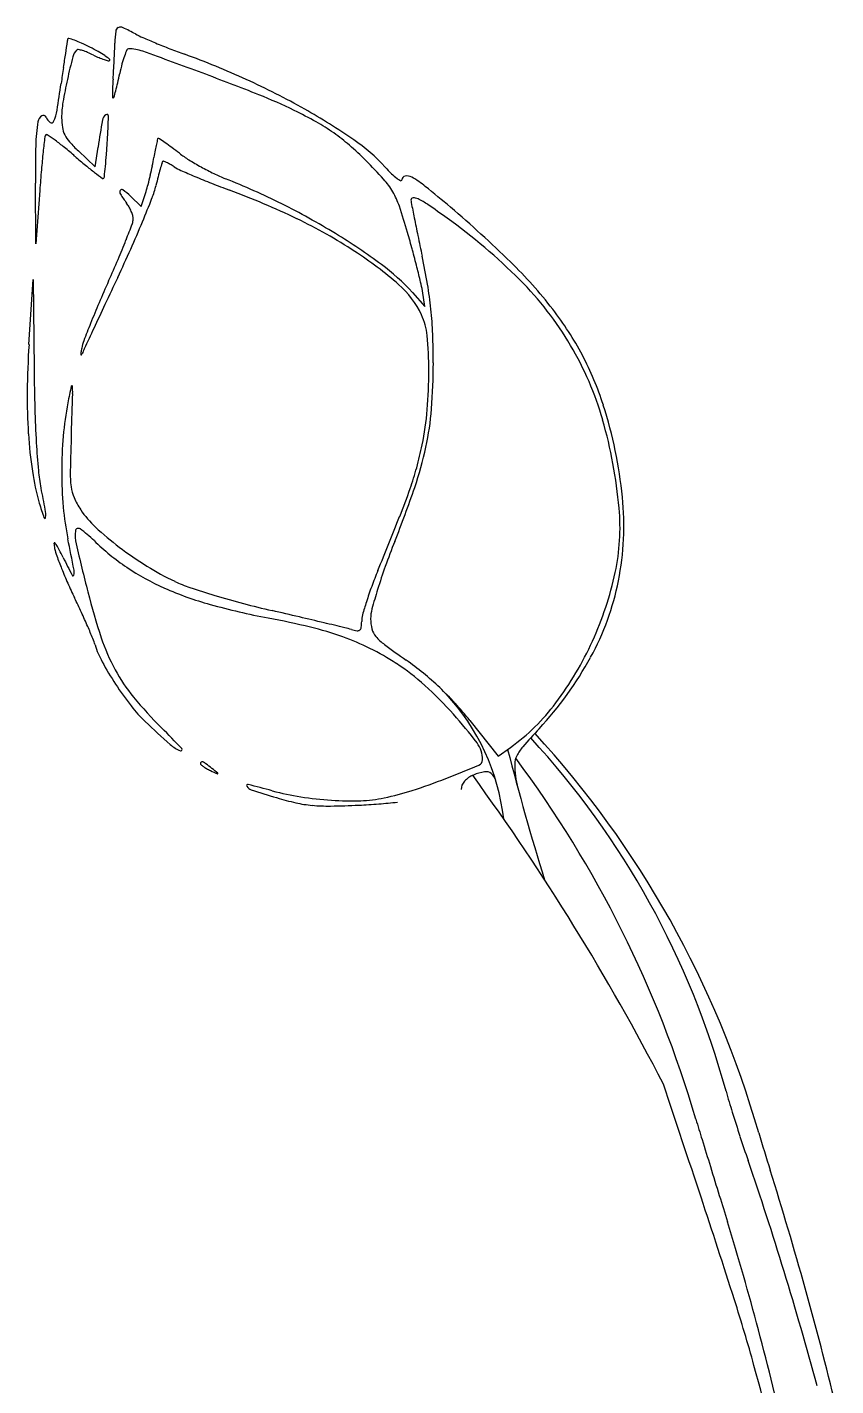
# Model space of a CAD drawing. Header units: millimetres. Extents: x 56222 to 3066687, y -650199 to -121287.
# Drawn here: x 140372.52 to 140375.06, y -185746.353 to -185742.089 of the extents above; entities that cross this region are included whole.
import ezdxf

# ---------------------------------------------------------------- set-up
doc = ezdxf.new("R2010")
doc.units = ezdxf.units.MM
doc.header["$MEASUREMENT"] = 0
doc.layers.add('$TD_AUDIT_GENERATED_(A0BDF17)', color=32, linetype='Continuous', lineweight=30)

msp = doc.modelspace()

# ---------------------------------------------------------------- linework, layer by layer
at = {"layer": '$TD_AUDIT_GENERATED_(A0BDF17)', "linetype": 'Continuous', "lineweight": 25, "ltscale": 2}
for p, q in [((140372.7335, -185742.5273), (140372.7428, -185742.4651)), ((140372.6808, -185742.4775), (140372.7335, -185742.5273)), ((140372.5477, -185742.7687), (140372.5459, -185742.5788)), ((140372.5597, -185742.6011), (140372.5477, -185742.7687)), ((140372.8447, -185742.6196), (140372.8784, -185742.6513)), ((140372.8784, -185742.6513), (140372.8935, -185742.6045)), ((140372.5258, -185743.0852), (140372.5394, -185742.8812)), ((140372.5394, -185742.8812), (140372.5418, -185743.1626)), ((140373.7298, -185742.9217), (140373.7694, -185742.9657)), ((140373.7694, -185742.9657), (140373.7613, -185742.9164)), ((140373.9101, -185744.265), (140373.9991, -185744.3767)), ((140373.9991, -185744.3767), (140374.0376, -185744.3493))]:
    msp.add_line(p, q, dxfattribs=at)
for centre, radius, start, end in [((140372.8118, -185742.1031), 0.0138, 114.1371, 173.7225), ((140372.8135, -185742.1069), 0.0179, 64.9397, 114.1372), ((140372.5053, -185742.766), 0.7455, 61.5852, 64.9398), ((140396.7036, -185745.679), 24.3179, 171.61623, 171.7063), ((140372.7232, -185742.1448), 0.0784, 166.4628, 171.6163), ((140372.6499, -185742.1271), 0.003, 73.4643, 166.463), ((140372.5615, -185742.4247), 0.3134, 70.0314, 73.4641), ((140372.5624, -185742.4222), 0.3107, 65.5481, 70.0315), ((140373.24, -185742.1502), 0.4446, 173.7225, 178.5756), ((140373.0056, -185741.8412), 0.3059, 241.5852, 246.4457), ((140373.7157, -185740.2123), 2.0829, 246.4456, 247.625), ((140383.7453, -185743.79), 11.2227, 171.70625, 171.9336), ((140372.7082, -185742.1936), 0.0463, 134.9999, 165.5362), ((140372.6796, -185742.1649), 0.00572, 78.9106, 134.9999), ((140372.6534, -185742.2987), 0.142, 73.4402, 78.9105), ((140372.4244, -185742.7257), 0.6441, 62.9493, 65.5481), ((140372.6466, -185742.3213), 0.1657, 67.4868, 73.4403), ((140372.6022, -185742.4286), 0.2817, 63.4868, 67.4868), ((140372.3893, -185742.7945), 0.7214, 60.6311, 62.9492), ((140372.8724, -185741.8869), 0.3235, 243.4868, 246.9642), ((140372.575, -185742.4644), 0.3427, 56.586, 60.6311), ((140369.3973, -185742.022), 3.4004, 357.1005, 357.612), ((140371.3387, -185742.103), 1.4573, 357.612, 358.5755), ((140373.1309, -185742.2876), 0.3239, 156.8326, 160.5001), ((140372.8383, -185742.1624), 0.00564, 89.9999, 156.8327), ((140372.8383, -185742.2892), 0.1324, 70.1583, 89.9998), ((140365.899, -185761.5199), 20.5769, 69.60596, 70.15829), ((140373.8119, -185739.9786), 2.3357, 247.625, 248.8325), ((140373.8225, -185739.9513), 2.365, 248.8325, 250.0288), ((140372.1201, -185744.6358), 2.6193, 65.4541, 70.0287), ((140391.7431, -185744.9235), 19.3003, 171.9335, 172.08499), ((140374.7928, -185742.7313), 2.1991, 165.5363, 167.4373), ((140372.8186, -185742.0135), 0.186, 246.9641, 252.2273), ((140372.815, -185742.0246), 0.1744, 252.2273, 256.6754), ((140372.5591, -185742.4886), 0.3716, 53.6885, 56.5859), ((140372.776, -185742.1895), 0.00492, 256.6753, 314.9999), ((140372.7776, -185742.1912), 0.00252, 315, 53.6886), ((140369.3039, -185742.0173), 3.4939, 356.5915, 357.1006), ((140373.3773, -185742.3517), 0.5785, 165.2542, 168.2719), ((140373.1227, -185742.2847), 0.3152, 160.5001, 165.2543), ((140374.0221, -185742.5595), 1.4094, 167.4374, 170.404), ((140373.5702, -185742.309), 0.7824, 175.8021, 177.4838), ((140370.8512, -185742.1094), 1.9439, 355.8021, 356.5916), ((140371.449, -185741.9514), 1.391, 347.021, 348.2719), ((140369.9135, -185750.7219), 9.0568, 68.39655, 69.60594), ((140372.1874, -185744.4885), 2.4574, 60.6552, 65.4541), ((140369.606, -185741.8458), 3.0497, 350.4953, 352.0849), ((140373.1807, -185742.2919), 0.3926, 177.4839, 180.3011), ((140373.4539, -185742.2905), 0.6658, 180.3011, 181.6657), ((140371.1636, -185741.8501), 1.6925, 344.2388, 344.977), ((140372.1012, -185742.1017), 0.7217, 344.977, 347.021), ((140372.6716, -185743.757), 1.5656, 63.9646, 68.3965), ((140372.925, -185742.3741), 0.2968, 170.4039, 179.8247), ((140372.7902, -185742.3098), 0.00176, 181.6659, 270), ((140372.7902, -185742.3092), 0.00234, 269.9999, 344.2388), ((140372.3881, -185744.1314), 2.0477, 55.5775, 60.6552), ((140373.0983, -185742.4743), 0.5516, 170.7573, 178.4944), ((140372.5806, -185742.39), 0.0271, 122.9209, 170.7574), ((140372.5709, -185742.375), 0.00927, 20.9935, 122.921), ((140372.6124, -185742.3591), 0.0352, 200.9935, 234.4777), ((140372.5964, -185742.3816), 0.00751, 234.4777, 336.0448), ((140372.4695, -185742.3253), 0.1463, 336.0447, 350.4953), ((140372.8153, -185742.3737), 0.187, 179.8247, 189.1628), ((140376.3577, -185743.0048), 3.655, 170.1623, 171.5085), ((140372.7815, -185742.3847), 0.0254, 124.2734, 170.1622), ((140372.7703, -185742.3681), 0.00537, 358.2711, 124.2734), ((140370.3073, -185742.2938), 2.4694, 356.4853, 358.2711), ((140372.7553, -185743.5856), 1.3748, 60.7077, 63.9646), ((140373.106, -185742.9605), 0.6581, 55.0572, 60.7077), ((140379.5521, -185743.2261), 7.0217, 173.51441, 173.90723), ((140372.5854, -185742.4342), 0.0101, 134.9999, 173.5143), ((140372.5811, -185742.4298), 0.00404, 55.2193, 135), ((140371.9005, -185743.4098), 1.1971, 53.7733, 55.2192), ((140372.7098, -185742.3907), 0.0802, 189.1628, 206.7407), ((140372.7317, -185742.3797), 0.1048, 206.7407, 221.5959), ((140373.1384, -185742.9142), 0.6016, 49.103, 55.0572), ((140375.8825, -185742.5474), 3.3367, 178.4943, 180.5385), ((140372.1808, -185743.0272), 0.7229, 50.8648, 53.7734), ((140371.7495, -185743.5572), 1.4062, 49.097, 50.8649), ((140372.9856, -185742.1544), 0.4442, 221.5959, 226.6765), ((140369.7947, -185742.2623), 2.983, 355.6475, 356.4854), ((140373.6517, -185742.6114), 0.7426, 169.4167, 171.2109), ((140373.3024, -185742.5461), 0.3873, 166.4961, 169.4166), ((140373.5442, -185742.6042), 0.6359, 165.0292, 166.496), ((140372.9322, -185742.4405), 0.00241, 90.0001, 165.0294), ((140372.9322, -185742.4443), 0.00613, 55.3394, 90), ((140371.5003, -185744.5152), 2.5239, 54.8386, 55.3393), ((140372.3149, -185743.3588), 1.1093, 53.5082, 54.8385), ((140371.7992, -185744.0559), 1.9765, 52.6448, 53.5081), ((140372.8937, -185743.1966), 0.9752, 44.9569, 49.103), ((140373.2233, -185742.9127), 0.5703, 42.43, 55.5775), ((140375.1795, -185742.7594), 2.6242, 173.9072, 175.1262), ((140373.8661, -185741.1141), 1.8262, 229.097, 230.4569), ((140371.1091, -185742.3623), 1.6648, 354.3508, 355.6475), ((140372.2932, -185742.4013), 0.632, 348.7892, 351.2109), ((140375.2551, -185743.1771), 2.4046, 164.0092, 164.5079), ((140372.9538, -185742.5176), 0.0108, 141.1517, 164.009), ((140372.9475, -185742.5125), 0.00269, 70.1703, 141.1519), ((140372.9034, -185742.6349), 0.1327, 65.8444, 70.1702), ((140372.9002, -185742.642), 0.1406, 60.6181, 65.8444), ((140373.2234, -185742.1902), 0.3707, 232.6448, 238.164), ((140373.488, -185741.7639), 0.8724, 238.164, 241.0754), ((140372.4507, -185743.639), 1.6013, 42.0574, 44.9568), ((140377.3241, -185742.9423), 4.7766, 175.1262, 175.9047), ((140373.2934, -185741.8077), 0.9267, 230.457, 232.7162), ((140373.937, -185740.9624), 1.9892, 232.7162, 233.5988), ((140372.7542, -185742.5575), 0.00841, 318.4075, 353.8815), ((140368.8372, -185742.1376), 3.9478, 353.8816, 354.3508), ((140371.9283, -185742.3303), 1.0038, 345.4622, 347.1325), ((140371.884, -185742.3202), 1.0492, 347.1325, 348.7892), ((140375.0131, -185743.0919), 2.1489, 165.6286, 166.3785), ((140374.1487, -185742.8704), 1.2566, 164.5079, 165.6286), ((140372.8398, -185742.7493), 0.2636, 57.3539, 60.6179), ((140373.0661, -185742.396), 0.1559, 237.3539, 245.9205), ((140373.9323, -185740.4578), 2.2788, 245.9205, 247.1281), ((140373.971, -185740.3661), 2.3783, 247.1281, 248.5002), ((140373.5027, -185741.7374), 0.9027, 241.0754, 243.9657), ((140373.3359, -185742.0787), 0.5228, 243.9657, 248.3164), ((140374.0237, -185742.1811), 0.5141, 222.43, 225.689), ((140373.7933, -185742.4171), 0.1843, 225.6891, 232.6971), ((140373.7092, -185742.5682), 0.012, 99.9576, 179.9999), ((140373.7126, -185742.5876), 0.0317, 60.5574, 99.9577), ((140373.5767, -185742.8284), 0.3082, 51.0715, 60.5575), ((140372.7582, -185742.5611), 0.00293, 233.5988, 318.4075), ((140372.8224, -185742.6068), 0.0114, 150.6431, 212.6596), ((140372.8175, -185742.6041), 0.00576, 52.4473, 150.6432), ((140372.6291, -185742.8491), 0.3148, 46.7881, 52.4473), ((140372.517, -185742.483), 0.3956, 342.1141, 345.4622), ((140372.6211, -185742.5123), 0.3124, 338.7023, 346.3784), ((140374.1899, -185739.8102), 2.9758, 248.5002, 249.6601), ((140372.2887, -185744.7126), 2.3116, 63.5169, 68.3164), ((140372.3033, -185744.8995), 2.4519, 64.277, 69.66), ((140373.4661, -185742.7229), 0.2337, 30.0538, 42.0573), ((140373.7206, -185742.5125), 0.0644, 232.6972, 244.8545), ((140373.6945, -185742.5682), 0.00273, 244.8545, 360), ((140371.1434, -185745.8409), 4.1807, 49.6621, 51.0716), ((140373.1869, -185742.3732), 0.4444, 212.6597, 217.1023), ((140372.7475, -185742.7055), 0.1065, 29.3336, 37.1024), ((140369.6702, -185741.3619), 3.4795, 337.3914, 338.7023), ((140372.2983, -185744.6932), 2.29, 58.6833, 63.5168), ((140373.4523, -185742.7308), 0.2496, 18.5826, 30.0537), ((140373.7324, -185742.6315), 0.00706, 93.156, 180.3925), ((140373.7676, -185742.6313), 0.0422, 180.3925, 191.1633), ((140392.9891, -185738.8381), 19.6344, 191.16331, 191.30655), ((140373.7338, -185742.6553), 0.0308, 63.4439, 93.156), ((140373.6312, -185742.8604), 0.2602, 55.5212, 63.4439), ((140371.6505, -185745.7447), 3.7591, 54.395, 55.5212), ((140372.7254, -185742.718), 0.1319, 22.7166, 29.3336), ((140372.7391, -185742.7122), 0.117, 15.8646, 22.7167), ((140372.8152, -185742.6906), 0.0379, 359.9999, 15.8647), ((140371.814, -185743.2816), 1.9781, 16.0861, 18.5825), ((140381.5528, -185741.1246), 7.9718, 191.3066, 191.71546), ((140372.7813, -185744.1655), 1.8168, 44.9468, 54.395), ((140371.4235, -185745.5111), 3.748, 45.7638, 49.6621), ((140369.3126, -185741.3624), 3.7842, 338.3754, 339.2112), ((140369.4049, -185741.2514), 3.7669, 335.9666, 337.3915), ((140372.8112, -185742.6906), 0.0419, 339.2113, 359.9999), ((140372.6547, -185744.1701), 1.6423, 57.0083, 64.277), ((140370.411, -185741.7978), 2.6026, 336.9298, 338.3755), ((140372.4785, -185744.3971), 1.9433, 53.5683, 58.6833), ((140370.0891, -185743.779), 3.7733, 15.2223, 16.0861), ((140387.4453, -185739.9027), 13.9897, 191.71542, 191.98379), ((140368.8012, -185740.9822), 4.4279, 334.7046, 335.9667), ((140372.892, -185743.8046), 1.2065, 48.8018, 57.0083), ((140370.3296, -185743.7136), 3.524, 14.3131, 15.2223), ((140371.691, -185743.2467), 2.1157, 9.554, 11.9837), ((140368.9468, -185741.1742), 4.1941, 335.9187, 336.9299), ((140373.2449, -185743.3587), 0.6527, 42.0298, 53.5683), ((140370.6697, -185743.6268), 3.173, 13.4423, 14.3132), ((140373.0497, -185743.8409), 1.4168, 37.7051, 45.7638), ((140376.741, -185744.6577), 4.3432, 155.9187, 156.9118), ((140419.7365, -185765.0543), 51.9092, 154.70453, 154.80835), ((140373.4929, -185743.1182), 0.2942, 25.3857, 48.8018), ((140373.3763, -185742.9799), 0.3902, 9.366, 13.4423), ((140372.5295, -185743.1056), 1.2654, 5.9834, 9.5541), ((140373.3254, -185743.6224), 1.0481, 30.682, 44.9467), ((140375.6608, -185744.1972), 3.1689, 156.9118, 158.1696), ((140401.2428, -185756.3552), 31.4717, 154.80827, 154.9593), ((140372.5271, -185743.1059), 1.2678, 2.4168, 5.9835), ((140373.3776, -185743.5874), 1.0024, 27.8861, 37.7051), ((140375.804, -185744.2545), 3.3232, 158.1696, 159.1738), ((140373.5871, -185743.0735), 0.1899, 5.1537, 25.3857), ((140372.8273, -185743.1223), 0.1384, 159.1738, 169.2486), ((140422.1782, -185766.1356), 54.579, 154.95928, 155.0333), ((140372.4882, -185743.1726), 1.2933, 0.2444, 5.1537), ((140371.664, -185743.1423), 2.1316, 359.9999, 2.4168), ((140375.1568, -185743.2604), 2.6368, 176.1912, 179.3931), ((140372.7186, -185743.1145), 0.0299, 171.3928, 184.9106), ((140373.0543, -185743.1654), 0.3694, 169.2486, 171.3928), ((140372.6781, -185743.1073), 0.016, 319.9831, 337.6527), ((140373.0252, -185743.25), 0.3593, 155.0334, 157.6528), ((140373.3721, -185743.5947), 0.9937, 15.9708, 30.682), ((140372.6897, -185743.117), 0.000832, 184.9108, 319.9834), ((140371.9516, -185743.1423), 1.8441, 355.4949, 359.9998), ((140373.4131, -185743.5687), 0.9623, 17.7616, 27.8861), ((140378.8307, -185743.1083), 6.2891, 180.49468, 181.62087), ((140372.4178, -185743.1729), 1.3637, 355.101, 0.2444), ((140374.2787, -185743.2511), 1.7587, 179.3932, 183.7304), ((140374.8274, -185743.6871), 2.2195, 167.725, 169.1195), ((140372.6603, -185743.2155), 0.00171, 6.6027, 167.7248), ((140328.5253, -185741.796), 44.1613, 357.96673, 358.12739), ((140372.5023, -185743.2338), 0.1607, 358.1274, 6.6027), ((140376.1229, -185743.1849), 3.5802, 181.621, 183.3382), ((140373.6373, -185743.4583), 1.0076, 169.1195, 175.0962), ((140372.9877, -185743.7049), 1.4089, 5.7367, 17.7616), ((140372.8352, -185743.2086), 0.9448, 348.3292, 355.101), ((140372.8906, -185743.2163), 0.9022, 347.8043, 355.4948), ((140372.8903, -185743.7326), 1.4948, 5.1378, 15.9708), ((140373.9131, -185743.2749), 1.3923, 183.7304, 188.5899), ((140380.9948, -185743.6588), 8.3413, 177.96673, 178.78354), ((140375.1884, -185743.2394), 2.6442, 183.3383, 185.2251), ((140373.9409, -185743.4843), 1.3123, 175.0961, 179.9987), ((140372.6817, -185743.1711), 1.1159, 341.0568, 347.8043), ((140372.563, -185743.1524), 1.2227, 344.8736, 348.3292), ((140373.3045, -185743.3669), 0.7768, 188.5899, 196.1122), ((140373.0304, -185743.4368), 0.4772, 185.2252, 191.9278), ((140373.9125, -185743.4843), 1.2839, 179.9986, 184.9475), ((140373.0033, -185743.4891), 0.348, 178.7835, 186.9667), ((140372.8573, -185743.232), 0.9179, 340.5893, 344.8736), ((140369.5799, -185744.1656), 3.0495, 10.6329, 11.9278), ((140372.7768, -185743.5168), 0.1198, 186.9666, 203.9927), ((140370.0526, -185742.2688), 3.8956, 338.3964, 341.0568), ((140371.6241, -185742.7974), 2.2254, 338.1734, 340.5893), ((140373.478, -185743.3167), 0.9574, 196.1122, 199.0281), ((140372.9061, -185743.4592), 0.2613, 203.9927, 213.4952), ((140373.5041, -185743.653), 0.8899, 348.771, 5.7367), ((140372.4932, -185743.6187), 0.0853, 353.5282, 10.6329), ((140373.5106, -185743.5191), 0.8805, 184.9475, 191.513), ((140372.9379, -185743.4382), 0.2994, 213.4952, 227.1838), ((140348.942, -185733.7131), 26.659, 337.78151, 338.17341), ((140373.7104, -185743.6588), 0.6715, 347.8431, 5.1378), ((140372.5754, -185743.628), 0.00259, 199.0282, 353.5282), ((140372.7867, -185743.6839), 0.1161, 173.1808, 193.4274), ((140372.6807, -185743.6712), 0.00937, 54.3777, 173.1808), ((140372.4657, -185743.9713), 0.3785, 45.7013, 54.3777), ((140373.4205, -185742.9173), 1.0095, 227.1837, 232.7206), ((140372.606, -185743.709), 0.00181, 43.3314, 183.6394), ((140372.7226, -185743.7016), 0.1186, 183.6397, 191.5333), ((140372.5714, -185743.7416), 0.0493, 27.5979, 43.3316), ((140355.9528, -185747.0954), 17.0378, 11.17743, 11.51295), ((140384.2602, -185740.9448), 11.9121, 193.42732, 194.17376), ((140373.239, -185743.1788), 0.7288, 225.7014, 236.1355), ((140376.0823, -185744.6565), 2.5898, 158.3963, 160.2495), ((140372.7612, -185743.6937), 0.1581, 191.5334, 200.2663), ((140373.8943, -185743.2753), 1.3659, 200.2663, 202.0527), ((140370.7173, -185744.7108), 2.1416, 26.5556, 27.5979), ((140375.358, -185742.3914), 3.0465, 206.5555, 207.7354), ((140373.4889, -185742.8274), 1.1225, 232.7207, 238.1307), ((140374.0367, -185743.2176), 1.5196, 202.0527, 203.9244), ((140372.632, -185743.7997), 0.0361, 345.7087, 11.1774), ((140373.267, -185743.1371), 0.779, 236.1355, 246.0609), ((140373.352, -185743.0477), 0.8631, 238.1306, 244.7188), ((140375.0133, -185744.3624), 1.5033, 157.7816, 159.8407), ((140375.3496, -185744.3935), 1.8113, 160.2494, 162.672), ((140374.1796, -185743.1542), 1.6759, 203.9244, 205.6637), ((140372.6641, -185743.8079), 0.00296, 207.7353, 345.7087), ((140373.1706, -185743.4317), 0.4385, 244.7187, 251.4676), ((140373.5558, -185743.6633), 0.8373, 331.2004, 348.7711), ((140373.3333, -185743.5776), 1.0572, 335.5332, 347.8431), ((140370.0024, -185745.1613), 2.9584, 24.6864, 25.6636), ((140374.7275, -185743.3523), 2.08, 194.1738, 198.2915), ((140373.3714, -185742.902), 1.0363, 246.0609, 254.5185), ((140373.8556, -185741.3884), 2.5935, 251.4675, 253.2799), ((140373.951, -185741.0707), 2.9252, 253.2799, 255.1095), ((140374.7099, -185744.251), 1.1802, 159.8408, 162.3097), ((140375.1779, -185744.3399), 1.6314, 162.672, 164.894), ((140370.4197, -185744.9695), 2.4992, 23.5774, 24.6864), ((140373.7103, -185741.6783), 2.306, 254.5186, 259.1695), ((140373.9272, -185741.1602), 2.8326, 255.1095, 256.9837), ((140366.7519, -185772.1996), 29.0253, 76.80979, 76.98374), ((140374.6468, -185744.2309), 1.114, 162.3097, 164.5056), ((140373.7178, -185743.9458), 0.1191, 164.894, 179.9514), ((140372.762, -185746.6355), 2.741, 76.3329, 79.1695), ((140368.962, -185762.7697), 19.3399, 76.57392, 76.80975), ((140367.789, -185767.6833), 24.3916, 76.41689, 76.57388), ((140373.4216, -185743.9538), 0.149, 352.7936, 359.9999), ((140373.6474, -185743.9538), 0.0768, 164.5057, 179.9999), ((140373.7252, -185743.9458), 0.1265, 179.9513, 194.6217), ((140370.579, -185744.9), 2.3254, 22.565, 23.5773), ((140372.5416, -185744.0844), 0.2001, 16.4573, 22.565), ((140373.3371, -185743.8119), 0.6156, 198.2915, 208.4871), ((140373.1663, -185744.9726), 1.0298, 70.4419, 76.3329), ((140373.2564, -185744.7192), 0.7608, 63.4283, 70.4418), ((140373.4039, -185744.4439), 0.4835, 73.7901, 76.4168), ((140373.5718, -185743.8665), 0.1178, 253.7901, 262.2919), ((140373.5575, -185743.9719), 0.0115, 262.2919, 309.2272), ((140373.5567, -185743.9709), 0.0128, 309.2274, 352.7936), ((140373.6597, -185743.9629), 0.0588, 194.6217, 220.6455), ((140373.7417, -185743.8925), 0.1669, 220.6455, 233.4734), ((140372.9863, -185743.953), 0.2637, 196.4572, 208.8611), ((140373.2211, -185744.7897), 0.8396, 56.9146, 63.4283), ((140375.5265, -185741.4828), 3.1655, 233.4734, 234.9802), ((140373.3394, -185743.5804), 1.0505, 323.189, 335.5332), ((140373.7051, -185743.5569), 1.0844, 208.861, 213.1985), ((140373.2863, -185744.6896), 0.7202, 47.9684, 56.9146), ((140373.1826, -185744.8278), 0.9189, 50.73, 54.9802), ((140373.2974, -185743.5213), 1.1321, 317.1855, 331.2005), ((140373.269, -185743.8488), 0.5382, 208.4871, 219.5714), ((140373.1725, -185744.8401), 0.9349, 46.5344, 50.73), ((140373.7122, -185743.5523), 1.0928, 213.1985, 217.6193), ((140372.9561, -185745.0559), 1.2133, 41.9156, 47.9685), ((140373.1554, -185744.8582), 0.9597, 42.3944, 46.5344), ((140373.3282, -185744.6529), 0.6929, 6.568, 42.9096), ((140373.1771, -185743.9646), 0.4173, 217.6193, 226.6904), ((140373.8677, -185743.3541), 1.3148, 219.5713, 225.2589), ((140373.0938, -185744.9144), 1.0432, 38.5053, 42.3944), ((140373.662, -185743.8218), 0.6476, 305.4532, 323.189), ((140372.8948, -185745.111), 1.2958, 36.768, 41.9155), ((140375.839, -185741.1409), 4.2979, 226.6904, 228.1113), ((140371.15, -185746.0964), 2.546, 43.21, 45.2588), ((140376.0217, -185746.0452), 2.5816, 137.1856, 138.8824), ((140371.8067, -185746.4228), 3.1323, 16.0129, 42.54), ((140373.0382, -185744.2636), 0.1031, 228.1114, 248.9643), ((140373.862, -185744.3883), 0.0884, 0.1934, 36.7679), ((140374.1784, -185744.4363), 0.135, 138.8824, 153.4133), ((140372.1393, -185746.129), 2.6691, 15.2144, 42.681), ((140373.0027, -185744.356), 0.00413, 248.9643, 43.2099), ((140373.0694, -185744.3997), 0.00508, 66.9208, 124.9982), ((140373.0528, -185744.4387), 0.0475, 53.1616, 66.9208), ((140373.9316, -185744.388), 0.0187, 292.5904, 0.1933), ((140381.8633, -185742.3557), 8.0855, 194.3192, 197.33451), ((140374.1127, -185744.4033), 0.0614, 153.4133, 178.5349), ((140371.1991, -185746.5165), 3.5641, 16.3004, 36.759), ((140373.0696, -185744.4), 0.00547, 124.9982, 179.9998), ((140373.0684, -185744.4), 0.0043, 179.9998, 230.8546), ((140373.1434, -185744.308), 0.123, 230.8548, 235.3483), ((140373.1488, -185744.3001), 0.1326, 235.3482, 240.5642), ((140372.6401, -185744.9896), 0.7358, 51.2993, 53.1616), ((140373.1913, -185744.2248), 0.2191, 240.5642, 244.1451), ((140375.9524, -185738.5271), 6.5505, 244.14506, 244.35751), ((140369.0918, -185749.4185), 6.4107, 51.0835, 51.29939), ((140373.1182, -185744.4314), 0.00121, 244.3577, 326.3959), ((140373.1182, -185744.4314), 0.00115, 326.3956, 51.0833), ((140372.1639, -185740.1394), 4.6205, 291.2082, 292.5904), ((140373.9526, -185744.5113), 0.0815, 112.4999, 136.8614), ((140367.8613, -185748.8522), 7.4962, 27.36556, 36.08541), ((140373.9854, -185744.5906), 0.1673, 99.9699, 112.4999), ((140373.9609, -185744.4509), 0.0254, 49.66, 99.97), ((140373.947, -185744.4672), 0.0468, 16.7084, 49.6601), ((140374.2822, -185744.4077), 0.231, 178.535, 187.9145), ((140373.213, -185744.4694), 0.00369, 76.034, 212.3249), ((140373.2316, -185744.4577), 0.0257, 212.3248, 252.1645), ((140372.2332, -185748.4089), 4.0632, 74.9269, 76.0339), ((140373.1232, -185742.6116), 1.9686, 287.9249, 291.2082), ((140373.921, -185744.4817), 0.0381, 136.8615, 179.7898), ((140374.3509, -185744.3981), 0.3004, 187.9146, 195.2098), ((140374.7849, -185739.6298), 5.0973, 252.1644, 253.1043), ((140373.5087, -185743.6731), 0.8413, 254.9269, 261.1582), ((140373.5568, -185743.673), 0.8717, 253.1042, 257.238), ((140373.5435, -185743.4491), 1.0681, 261.1582, 266.3687), ((140373.5378, -185743.5398), 0.9772, 266.3687, 271.7443), ((140373.5544, -185744.0869), 0.4299, 271.7443, 281.6762), ((140373.4977, -185742.8782), 1.6533, 274.3916, 276.4328), ((140373.473, -185743.693), 0.832, 281.6762, 287.9249), ((140373.4501, -185744.1443), 0.3885, 257.238, 264.8015), ((140373.4645, -185743.9864), 0.547, 264.8015, 270.89), ((140373.4293, -185741.7241), 2.8096, 270.8901, 272.701), ((140373.4615, -185742.4068), 2.1261, 272.7011, 274.3916), ((140148.4577, -185820.7102), 238.2733, 18.333739, 18.423579), ((140378.7903, -185744.2429), 4.2445, 196.2217, 197.149), ((140379.2574, -185744.0987), 4.7333, 197.149, 198.1092), ((140567.0398, -185686.258), 201.3379, 197.116892, 197.135915), ((140965.4349, -185563.4227), 618.2397, 197.135872, 197.1441226), ((140379.4673, -185744.0301), 4.9541, 198.1093, 199.0372), ((140384.7915, -185742.5575), 10.4157, 196.74685, 197.42294), ((141021.2075, -185546.2176), 676.6058, 197.1441411, 197.1521625), ((140364.996, -185749.0235), 10.3544, 17.01452, 19.03724), ((140363.3561, -185749.2844), 12.0504, 15.58476, 17.423), ((140812.7964, -185610.5405), 458.4943, 197.152217, 197.162989), ((140344.6475, -185755.6985), 31.5925, 17.7194, 18.33384), ((140366.1061, -185748.4981), 9.0145, 14.92094, 17.16297), ((140364.0513, -185749.3126), 11.3423, 15.12546, 17.01457), ((140363.9744, -185749.112), 11.4085, 13.66949, 15.58473), ((140369.5228, -185747.7505), 5.4784, 15.4731, 17.7194), ((140364.7698, -185748.8542), 10.3974, 12.90647, 14.92094), ((140366.4974, -185748.588), 8.6175, 12.61164, 15.47307)]:
    msp.add_arc(centre, radius, start, end, dxfattribs=at)

doc.saveas('drawing.dxf')
